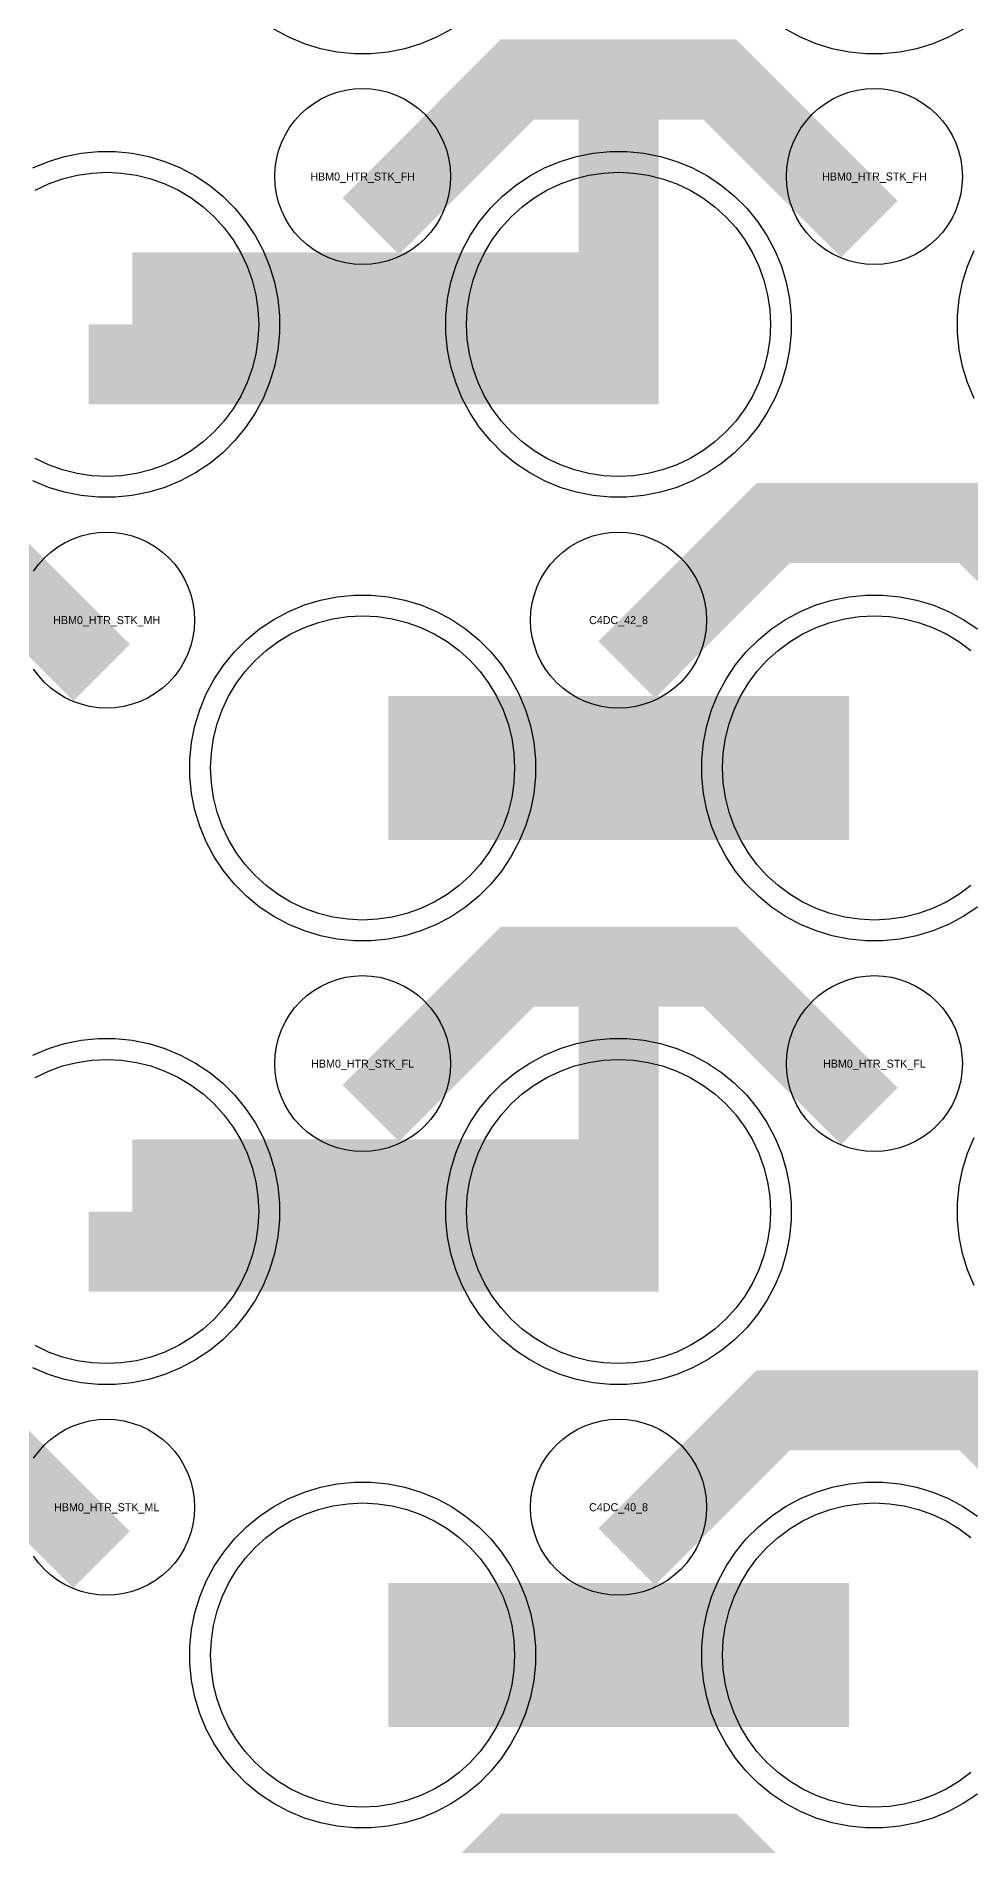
# Model space of a CAD drawing. Extents: x -11880 to 11880, y -14992 to 14992.
# Drawn here: x -9542 to -9250, y -9357 to -8791 of the extents above; entities that cross this region are included whole.
import ezdxf
from ezdxf.enums import TextEntityAlignment as Align

# ---------------------------------------------------------------- set-up
doc = ezdxf.new("R2010")
doc.units = 0
doc.header["$MEASUREMENT"] = 0
for name, color, linetype in [('GDS_775_DT_237', 138, 'CONTINUOUS'), ('RDL1_FS', 34, 'CONTINUOUS'), ('RDL_BS', 160, 'CONTINUOUS')]:
    doc.layers.add(name, color=color, linetype=linetype)

msp = doc.modelspace()

# ---------------------------------------------------------------- linework, layer by layer
at = {"layer": 'RDL1_FS'}
for points in [[(-9542.395, -8839.41), (-9538.181, -8837.418), (-9533.791, -8835.846), (-9529.268, -8834.714), (-9524.657, -8834.03), (-9520, -8833.801), (-9515.343, -8834.03), (-9510.732, -8834.714), (-9506.209, -8835.846), (-9501.819, -8837.418), (-9497.605, -8839.41), (-9493.605, -8841.808), (-9489.86, -8844.586), (-9486.406, -8847.716), (-9483.276, -8851.17), (-9480.498, -8854.915), (-9478.1, -8858.915), (-9476.108, -8863.129), (-9474.536, -8867.519), (-9473.404, -8872.042), (-9472.72, -8876.653), (-9472.491, -8881.31), (-9472.72, -8885.967), (-9473.404, -8890.578), (-9474.536, -8895.101), (-9476.108, -8899.491), (-9478.1, -8903.705), (-9480.498, -8907.705), (-9483.276, -8911.45), (-9486.406, -8914.904), (-9489.86, -8918.034), (-9493.605, -8920.812), (-9497.605, -8923.21), (-9501.819, -8925.202), (-9506.209, -8926.774), (-9510.732, -8927.906), (-9515.343, -8928.59), (-9520, -8928.819), (-9524.657, -8928.59), (-9529.268, -8927.906), (-9533.791, -8926.774), (-9538.181, -8925.202), (-9542.395, -8923.21)], [(-9249.86, -9056.599), (-9253.605, -9059.377), (-9257.605, -9061.775), (-9261.819, -9063.767), (-9266.209, -9065.339), (-9270.732, -9066.471), (-9275.343, -9067.155), (-9280, -9067.384), (-9284.657, -9067.155), (-9289.268, -9066.471), (-9293.791, -9065.339), (-9298.181, -9063.767), (-9302.395, -9061.775), (-9306.395, -9059.377), (-9310.14, -9056.599), (-9313.594, -9053.469), (-9316.724, -9050.015), (-9319.502, -9046.27), (-9321.9, -9042.27), (-9323.892, -9038.056), (-9325.464, -9033.666), (-9326.596, -9029.143), (-9327.28, -9024.532), (-9327.509, -9019.875), (-9327.28, -9015.218), (-9326.596, -9010.607), (-9325.464, -9006.084), (-9323.892, -9001.694), (-9321.9, -8997.48), (-9319.502, -8993.48), (-9316.724, -8989.735), (-9313.594, -8986.281), (-9310.14, -8983.151), (-9306.395, -8980.373), (-9302.395, -8977.975), (-9298.181, -8975.983), (-9293.791, -8974.411), (-9289.268, -8973.279), (-9284.657, -8972.595), (-9280, -8972.366), (-9275.343, -8972.595), (-9270.732, -8973.279), (-9266.209, -8974.411), (-9261.819, -8975.983), (-9257.605, -8977.975), (-9253.605, -8980.373), (-9249.86, -8983.151)], [(-9542.395, -9116.535), (-9538.181, -9114.543), (-9533.791, -9112.971), (-9529.268, -9111.839), (-9524.657, -9111.155), (-9520, -9110.926), (-9515.343, -9111.155), (-9510.732, -9111.839), (-9506.209, -9112.971), (-9501.819, -9114.543), (-9497.605, -9116.535), (-9493.605, -9118.933), (-9489.86, -9121.711), (-9486.406, -9124.841), (-9483.276, -9128.295), (-9480.498, -9132.04), (-9478.1, -9136.04), (-9476.108, -9140.254), (-9474.536, -9144.644), (-9473.404, -9149.167), (-9472.72, -9153.778), (-9472.491, -9158.435), (-9472.72, -9163.092), (-9473.404, -9167.703), (-9474.536, -9172.226), (-9476.108, -9176.616), (-9478.1, -9180.83), (-9480.498, -9184.83), (-9483.276, -9188.575), (-9486.406, -9192.029), (-9489.86, -9195.159), (-9493.605, -9197.937), (-9497.605, -9200.335), (-9501.819, -9202.327), (-9506.209, -9203.899), (-9510.732, -9205.031), (-9515.343, -9205.715), (-9520, -9205.944), (-9524.657, -9205.715), (-9529.268, -9205.031), (-9533.791, -9203.899), (-9538.181, -9202.327), (-9542.395, -9200.335)], [(-9249.86, -9333.724), (-9253.605, -9336.502), (-9257.605, -9338.9), (-9261.819, -9340.892), (-9266.209, -9342.464), (-9270.732, -9343.596), (-9275.343, -9344.28), (-9280, -9344.509), (-9284.657, -9344.28), (-9289.268, -9343.596), (-9293.791, -9342.464), (-9298.181, -9340.892), (-9302.395, -9338.9), (-9306.395, -9336.502), (-9310.14, -9333.724), (-9313.594, -9330.594), (-9316.724, -9327.14), (-9319.502, -9323.395), (-9321.9, -9319.395), (-9323.892, -9315.181), (-9325.464, -9310.791), (-9326.596, -9306.268), (-9327.28, -9301.657), (-9327.509, -9297), (-9327.28, -9292.343), (-9326.596, -9287.732), (-9325.464, -9283.209), (-9323.892, -9278.819), (-9321.9, -9274.605), (-9319.502, -9270.605), (-9316.724, -9266.86), (-9313.594, -9263.406), (-9310.14, -9260.276), (-9306.395, -9257.498), (-9302.395, -9255.1), (-9298.181, -9253.108), (-9293.791, -9251.536), (-9289.268, -9250.404), (-9284.657, -9249.72), (-9280, -9249.491), (-9275.343, -9249.72), (-9270.732, -9250.404), (-9266.209, -9251.536), (-9261.819, -9253.108), (-9257.605, -9255.1), (-9253.605, -9257.498), (-9249.86, -9260.276)]]:
    msp.add_lwpolyline(points, dxfattribs=at)
for points in [[(-9360, -8928.819), (-9364.657, -8928.59), (-9369.268, -8927.906), (-9373.791, -8926.774), (-9378.181, -8925.202), (-9382.395, -8923.21), (-9386.395, -8920.812), (-9390.14, -8918.034), (-9393.594, -8914.904), (-9396.724, -8911.45), (-9399.502, -8907.705), (-9401.9, -8903.705), (-9403.892, -8899.491), (-9405.464, -8895.101), (-9406.596, -8890.578), (-9407.28, -8885.967), (-9407.509, -8881.31), (-9407.28, -8876.653), (-9406.596, -8872.042), (-9405.464, -8867.519), (-9403.892, -8863.129), (-9401.9, -8858.915), (-9399.502, -8854.915), (-9396.724, -8851.17), (-9393.594, -8847.716), (-9390.14, -8844.586), (-9386.395, -8841.808), (-9382.395, -8839.41), (-9378.181, -8837.418), (-9373.791, -8835.846), (-9369.268, -8834.714), (-9364.657, -8834.03), (-9360, -8833.801), (-9355.343, -8834.03), (-9350.732, -8834.714), (-9346.209, -8835.846), (-9341.819, -8837.418), (-9337.605, -8839.41), (-9333.605, -8841.808), (-9329.86, -8844.586), (-9326.406, -8847.716), (-9323.276, -8851.17), (-9320.498, -8854.915), (-9318.1, -8858.915), (-9316.108, -8863.129), (-9314.536, -8867.519), (-9313.404, -8872.042), (-9312.72, -8876.653), (-9312.491, -8881.31), (-9312.72, -8885.967), (-9313.404, -8890.578), (-9314.536, -8895.101), (-9316.108, -8899.491), (-9318.1, -8903.705), (-9320.498, -8907.705), (-9323.276, -8911.45), (-9326.406, -8914.904), (-9329.86, -8918.034), (-9333.605, -8920.812), (-9337.605, -8923.21), (-9341.819, -8925.202), (-9346.209, -8926.774), (-9350.732, -8927.906), (-9355.343, -8928.59)], [(-9440, -9067.384), (-9444.657, -9067.155), (-9449.268, -9066.471), (-9453.791, -9065.339), (-9458.181, -9063.767), (-9462.395, -9061.775), (-9466.395, -9059.377), (-9470.14, -9056.599), (-9473.594, -9053.469), (-9476.724, -9050.015), (-9479.502, -9046.27), (-9481.9, -9042.27), (-9483.892, -9038.056), (-9485.464, -9033.666), (-9486.596, -9029.143), (-9487.28, -9024.532), (-9487.509, -9019.875), (-9487.28, -9015.218), (-9486.596, -9010.607), (-9485.464, -9006.084), (-9483.892, -9001.694), (-9481.9, -8997.48), (-9479.502, -8993.48), (-9476.724, -8989.735), (-9473.594, -8986.281), (-9470.14, -8983.151), (-9466.395, -8980.373), (-9462.395, -8977.975), (-9458.181, -8975.983), (-9453.791, -8974.411), (-9449.268, -8973.279), (-9444.657, -8972.595), (-9440, -8972.366), (-9435.343, -8972.595), (-9430.732, -8973.279), (-9426.209, -8974.411), (-9421.819, -8975.983), (-9417.605, -8977.975), (-9413.605, -8980.373), (-9409.86, -8983.151), (-9406.406, -8986.281), (-9403.276, -8989.735), (-9400.498, -8993.48), (-9398.1, -8997.48), (-9396.108, -9001.694), (-9394.536, -9006.084), (-9393.404, -9010.607), (-9392.72, -9015.218), (-9392.491, -9019.875), (-9392.72, -9024.532), (-9393.404, -9029.143), (-9394.536, -9033.666), (-9396.108, -9038.056), (-9398.1, -9042.27), (-9400.498, -9046.27), (-9403.276, -9050.015), (-9406.406, -9053.469), (-9409.86, -9056.599), (-9413.605, -9059.377), (-9417.605, -9061.775), (-9421.819, -9063.767), (-9426.209, -9065.339), (-9430.732, -9066.471), (-9435.343, -9067.155)], [(-9360, -9205.944), (-9364.657, -9205.715), (-9369.268, -9205.031), (-9373.791, -9203.899), (-9378.181, -9202.327), (-9382.395, -9200.335), (-9386.395, -9197.937), (-9390.14, -9195.159), (-9393.594, -9192.029), (-9396.724, -9188.575), (-9399.502, -9184.83), (-9401.9, -9180.83), (-9403.892, -9176.616), (-9405.464, -9172.226), (-9406.596, -9167.703), (-9407.28, -9163.092), (-9407.509, -9158.435), (-9407.28, -9153.778), (-9406.596, -9149.167), (-9405.464, -9144.644), (-9403.892, -9140.254), (-9401.9, -9136.04), (-9399.502, -9132.04), (-9396.724, -9128.295), (-9393.594, -9124.841), (-9390.14, -9121.711), (-9386.395, -9118.933), (-9382.395, -9116.535), (-9378.181, -9114.543), (-9373.791, -9112.971), (-9369.268, -9111.839), (-9364.657, -9111.155), (-9360, -9110.926), (-9355.343, -9111.155), (-9350.732, -9111.839), (-9346.209, -9112.971), (-9341.819, -9114.543), (-9337.605, -9116.535), (-9333.605, -9118.933), (-9329.86, -9121.711), (-9326.406, -9124.841), (-9323.276, -9128.295), (-9320.498, -9132.04), (-9318.1, -9136.04), (-9316.108, -9140.254), (-9314.536, -9144.644), (-9313.404, -9149.167), (-9312.72, -9153.778), (-9312.491, -9158.435), (-9312.72, -9163.092), (-9313.404, -9167.703), (-9314.536, -9172.226), (-9316.108, -9176.616), (-9318.1, -9180.83), (-9320.498, -9184.83), (-9323.276, -9188.575), (-9326.406, -9192.029), (-9329.86, -9195.159), (-9333.605, -9197.937), (-9337.605, -9200.335), (-9341.819, -9202.327), (-9346.209, -9203.899), (-9350.732, -9205.031), (-9355.343, -9205.715)], [(-9440, -9344.509), (-9444.657, -9344.28), (-9449.268, -9343.596), (-9453.791, -9342.464), (-9458.181, -9340.892), (-9462.395, -9338.9), (-9466.395, -9336.502), (-9470.14, -9333.724), (-9473.594, -9330.594), (-9476.724, -9327.14), (-9479.502, -9323.395), (-9481.9, -9319.395), (-9483.892, -9315.181), (-9485.464, -9310.791), (-9486.596, -9306.268), (-9487.28, -9301.657), (-9487.509, -9297), (-9487.28, -9292.343), (-9486.596, -9287.732), (-9485.464, -9283.209), (-9483.892, -9278.819), (-9481.9, -9274.605), (-9479.502, -9270.605), (-9476.724, -9266.86), (-9473.594, -9263.406), (-9470.14, -9260.276), (-9466.395, -9257.498), (-9462.395, -9255.1), (-9458.181, -9253.108), (-9453.791, -9251.536), (-9449.268, -9250.404), (-9444.657, -9249.72), (-9440, -9249.491), (-9435.343, -9249.72), (-9430.732, -9250.404), (-9426.209, -9251.536), (-9421.819, -9253.108), (-9417.605, -9255.1), (-9413.605, -9257.498), (-9409.86, -9260.276), (-9406.406, -9263.406), (-9403.276, -9266.86), (-9400.498, -9270.605), (-9398.1, -9274.605), (-9396.108, -9278.819), (-9394.536, -9283.209), (-9393.404, -9287.732), (-9392.72, -9292.343), (-9392.491, -9297), (-9392.72, -9301.657), (-9393.404, -9306.268), (-9394.536, -9310.791), (-9396.108, -9315.181), (-9398.1, -9319.395), (-9400.498, -9323.395), (-9403.276, -9327.14), (-9406.406, -9330.594), (-9409.86, -9333.724), (-9413.605, -9336.502), (-9417.605, -9338.9), (-9421.819, -9340.892), (-9426.209, -9342.464), (-9430.732, -9343.596), (-9435.343, -9344.28)]]:
    msp.add_lwpolyline(points, close=True, dxfattribs=at)
for points in [[(-9511.998, -8881.31, 45, 45, 0), (-9439.998, -8881.31, 45, 45, 0)], [(-9439.998, -8881.31, 45, 45, 0), (-9367.998, -8881.31, 45, 45, 0)], [(-9431.998, -9019.875, 45, 45, 0), (-9359.998, -9019.875, 45, 45, 0)], [(-9359.998, -9019.875, 45, 45, 0), (-9287.998, -9019.875, 45, 45, 0)], [(-9511.998, -9158.435, 45, 45, 0), (-9439.998, -9158.435, 45, 45, 0)], [(-9439.998, -9158.435, 45, 45, 0), (-9367.998, -9158.435, 45, 45, 0)], [(-9431.998, -9297, 45, 45, 0), (-9359.998, -9297, 45, 45, 0)], [(-9359.998, -9297, 45, 45, 0), (-9287.998, -9297, 45, 45, 0)]]:
    msp.add_lwpolyline(points, format="xyseb", dxfattribs=at)
at = {"layer": 'RDL_BS'}
for points in [[(-9360, -8906.31, 25, 25, 0), (-9360, -8792.309, 25, 25, 0)], [(-9437.438, -8850.624, 25, 25, 0), (-9391.623, -8804.809, 25, 25, 0), (-9358.07, -8804.809, 25, 25, 0)], [(-9281.599, -8851.523, 25, 25, 0), (-9328.313, -8804.809, 25, 25, 0), (-9358.071, -8804.809, 25, 25, 0)], [(-9525.603, -8893.81, 25, 25, 0), (-9347.5, -8893.81, 25, 25, 0)], [(-9521.599, -8990.088, 25, 25, 0), (-9568.313, -8943.374, 25, 25, 0), (-9598.071, -8943.374, 25, 25, 0)], [(-9357.438, -8989.189, 25, 25, 0), (-9311.623, -8943.374, 25, 25, 0), (-9278.07, -8943.374, 25, 25, 0)], [(-9201.599, -8990.088, 25, 25, 0), (-9248.313, -8943.374, 25, 25, 0), (-9278.071, -8943.374, 25, 25, 0)], [(-9360, -9183.435, 25, 25, 0), (-9360, -9069.434, 25, 25, 0)], [(-9437.438, -9127.749, 25, 25, 0), (-9391.623, -9081.934, 25, 25, 0), (-9358.07, -9081.934, 25, 25, 0)], [(-9281.599, -9128.648, 25, 25, 0), (-9328.313, -9081.934, 25, 25, 0), (-9358.071, -9081.934, 25, 25, 0)], [(-9525.603, -9170.935, 25, 25, 0), (-9347.5, -9170.935, 25, 25, 0)], [(-9521.599, -9267.213, 25, 25, 0), (-9568.313, -9220.499, 25, 25, 0), (-9598.071, -9220.499, 25, 25, 0)], [(-9357.438, -9266.314, 25, 25, 0), (-9311.623, -9220.499, 25, 25, 0), (-9278.07, -9220.499, 25, 25, 0)], [(-9201.599, -9267.213, 25, 25, 0), (-9248.313, -9220.499, 25, 25, 0), (-9278.071, -9220.499, 25, 25, 0)], [(-9437.438, -9404.879, 25, 25, 0), (-9391.623, -9359.064, 25, 25, 0), (-9358.07, -9359.064, 25, 25, 0)], [(-9281.599, -9405.778, 25, 25, 0), (-9328.313, -9359.064, 25, 25, 0), (-9358.071, -9359.064, 25, 25, 0)]]:
    msp.add_lwpolyline(points, format="xyseb", dxfattribs=at)
at = {"layer": 'RDL_BS', "color": 240, "true_color": 0xed1f24}
for points in [[(-9412.223, -8789.128), (-9416.885, -8791.62), (-9421.795, -8793.651), (-9426.835, -8795.182), (-9432.062, -8796.228), (-9437.356, -8796.745), (-9442.644, -8796.745), (-9447.938, -8796.228), (-9453.165, -8795.182), (-9458.205, -8793.651), (-9463.115, -8791.62), (-9467.777, -8789.128)], [(-9252.223, -8789.128), (-9256.885, -8791.62), (-9261.795, -8793.651), (-9266.835, -8795.182), (-9272.062, -8796.228), (-9277.356, -8796.745), (-9282.644, -8796.745), (-9287.938, -8796.228), (-9293.165, -8795.182), (-9298.205, -8793.651), (-9303.115, -8791.62), (-9307.777, -8789.128)], [(-9248.875, -8904.425), (-9250.906, -8899.515), (-9252.437, -8894.475), (-9253.483, -8889.248), (-9254, -8883.954), (-9254, -8878.666), (-9253.483, -8873.372), (-9252.437, -8868.145), (-9250.906, -8863.105), (-9248.875, -8858.195)], [(-9248.875, -9181.55), (-9250.906, -9176.64), (-9252.437, -9171.6), (-9253.483, -9166.373), (-9254, -9161.079), (-9254, -9155.791), (-9253.483, -9150.497), (-9252.437, -9145.27), (-9250.906, -9140.23), (-9248.875, -9135.32)]]:
    msp.add_lwpolyline(points, dxfattribs=at)
at = {"layer": 'RDL_BS'}
for points in [[(-9440, -8862.616), (-9442.693, -8862.484), (-9445.365, -8862.088), (-9447.984, -8861.431), (-9450.519, -8860.524), (-9452.956, -8859.372), (-9455.28, -8857.979), (-9457.443, -8856.376), (-9459.442, -8854.564), (-9461.254, -8852.565), (-9462.857, -8850.402), (-9464.25, -8848.078), (-9465.402, -8845.641), (-9466.309, -8843.106), (-9466.966, -8840.487), (-9467.362, -8837.815), (-9467.494, -8835.122), (-9467.362, -8832.429), (-9466.966, -8829.757), (-9466.309, -8827.138), (-9465.402, -8824.603), (-9464.25, -8822.166), (-9462.857, -8819.842), (-9461.254, -8817.679), (-9459.442, -8815.68), (-9457.443, -8813.868), (-9455.28, -8812.265), (-9452.956, -8810.872), (-9450.519, -8809.72), (-9447.984, -8808.813), (-9445.365, -8808.156), (-9442.693, -8807.76), (-9440, -8807.628), (-9437.307, -8807.76), (-9434.635, -8808.156), (-9432.016, -8808.813), (-9429.481, -8809.72), (-9427.044, -8810.872), (-9424.72, -8812.265), (-9422.557, -8813.868), (-9420.558, -8815.68), (-9418.746, -8817.679), (-9417.143, -8819.842), (-9415.75, -8822.166), (-9414.598, -8824.603), (-9413.691, -8827.138), (-9413.034, -8829.757), (-9412.638, -8832.429), (-9412.506, -8835.122), (-9412.638, -8837.815), (-9413.034, -8840.487), (-9413.691, -8843.106), (-9414.598, -8845.641), (-9415.75, -8848.078), (-9417.143, -8850.402), (-9418.746, -8852.565), (-9420.558, -8854.564), (-9422.557, -8856.376), (-9424.72, -8857.979), (-9427.044, -8859.372), (-9429.481, -8860.524), (-9432.016, -8861.431), (-9434.635, -8862.088), (-9437.307, -8862.484)], [(-9280, -8862.616), (-9282.693, -8862.484), (-9285.365, -8862.088), (-9287.984, -8861.431), (-9290.519, -8860.524), (-9292.956, -8859.372), (-9295.28, -8857.979), (-9297.443, -8856.376), (-9299.442, -8854.564), (-9301.254, -8852.565), (-9302.857, -8850.402), (-9304.25, -8848.078), (-9305.402, -8845.641), (-9306.309, -8843.106), (-9306.966, -8840.487), (-9307.362, -8837.815), (-9307.494, -8835.122), (-9307.362, -8832.429), (-9306.966, -8829.757), (-9306.309, -8827.138), (-9305.402, -8824.603), (-9304.25, -8822.166), (-9302.857, -8819.842), (-9301.254, -8817.679), (-9299.442, -8815.68), (-9297.443, -8813.868), (-9295.28, -8812.265), (-9292.956, -8810.872), (-9290.519, -8809.72), (-9287.984, -8808.813), (-9285.365, -8808.156), (-9282.693, -8807.76), (-9280, -8807.628), (-9277.307, -8807.76), (-9274.635, -8808.156), (-9272.016, -8808.813), (-9269.481, -8809.72), (-9267.044, -8810.872), (-9264.72, -8812.265), (-9262.557, -8813.868), (-9260.558, -8815.68), (-9258.746, -8817.679), (-9257.143, -8819.842), (-9255.75, -8822.166), (-9254.598, -8824.603), (-9253.691, -8827.138), (-9253.034, -8829.757), (-9252.638, -8832.429), (-9252.506, -8835.122), (-9252.638, -8837.815), (-9253.034, -8840.487), (-9253.691, -8843.106), (-9254.598, -8845.641), (-9255.75, -8848.078), (-9257.143, -8850.402), (-9258.746, -8852.565), (-9260.558, -8854.564), (-9262.557, -8856.376), (-9264.72, -8857.979), (-9267.044, -8859.372), (-9269.481, -8860.524), (-9272.016, -8861.431), (-9274.635, -8862.088), (-9277.307, -8862.484)], [(-9362.644, -8935.31), (-9367.938, -8934.793), (-9373.165, -8933.747), (-9378.205, -8932.216), (-9383.115, -8930.185), (-9387.777, -8927.693), (-9392.191, -8924.746), (-9396.292, -8921.384), (-9400.074, -8917.602), (-9403.436, -8913.501), (-9406.383, -8909.087), (-9408.875, -8904.425), (-9410.906, -8899.515), (-9412.437, -8894.475), (-9413.483, -8889.248), (-9414, -8883.954), (-9414, -8878.666), (-9413.483, -8873.372), (-9412.437, -8868.145), (-9410.906, -8863.105), (-9408.875, -8858.195), (-9406.383, -8853.533), (-9403.436, -8849.119), (-9400.074, -8845.018), (-9396.292, -8841.236), (-9392.191, -8837.874), (-9387.777, -8834.927), (-9383.115, -8832.435), (-9378.205, -8830.404), (-9373.165, -8828.873), (-9367.938, -8827.827), (-9362.644, -8827.31), (-9357.356, -8827.31), (-9352.062, -8827.827), (-9346.835, -8828.873), (-9341.795, -8830.404), (-9336.885, -8832.435), (-9332.223, -8834.927), (-9327.809, -8837.874), (-9323.708, -8841.236), (-9319.926, -8845.018), (-9316.564, -8849.119), (-9313.617, -8853.533), (-9311.125, -8858.195), (-9309.094, -8863.105), (-9307.563, -8868.145), (-9306.517, -8873.372), (-9306, -8878.666), (-9306, -8883.954), (-9306.517, -8889.248), (-9307.563, -8894.475), (-9309.094, -8899.515), (-9311.125, -8904.425), (-9313.617, -8909.087), (-9316.564, -8913.501), (-9319.926, -8917.602), (-9323.708, -8921.384), (-9327.809, -8924.746), (-9332.223, -8927.693), (-9336.885, -8930.185), (-9341.795, -8932.216), (-9346.835, -8933.747), (-9352.062, -8934.793), (-9357.356, -8935.31)], [(-9360, -9001.181), (-9362.693, -9001.049), (-9365.365, -9000.653), (-9367.984, -8999.996), (-9370.519, -8999.089), (-9372.956, -8997.937), (-9375.28, -8996.544), (-9377.443, -8994.941), (-9379.442, -8993.129), (-9381.254, -8991.13), (-9382.857, -8988.967), (-9384.25, -8986.643), (-9385.402, -8984.206), (-9386.309, -8981.671), (-9386.966, -8979.052), (-9387.362, -8976.38), (-9387.494, -8973.687), (-9387.362, -8970.994), (-9386.966, -8968.322), (-9386.309, -8965.703), (-9385.402, -8963.168), (-9384.25, -8960.731), (-9382.857, -8958.407), (-9381.254, -8956.244), (-9379.442, -8954.245), (-9377.443, -8952.433), (-9375.28, -8950.83), (-9372.956, -8949.437), (-9370.519, -8948.285), (-9367.984, -8947.378), (-9365.365, -8946.721), (-9362.693, -8946.325), (-9360, -8946.193), (-9357.307, -8946.325), (-9354.635, -8946.721), (-9352.016, -8947.378), (-9349.481, -8948.285), (-9347.044, -8949.437), (-9344.72, -8950.83), (-9342.557, -8952.433), (-9340.558, -8954.245), (-9338.746, -8956.244), (-9337.143, -8958.407), (-9335.75, -8960.731), (-9334.598, -8963.168), (-9333.691, -8965.703), (-9333.034, -8968.322), (-9332.638, -8970.994), (-9332.506, -8973.687), (-9332.638, -8976.38), (-9333.034, -8979.052), (-9333.691, -8981.671), (-9334.598, -8984.206), (-9335.75, -8986.643), (-9337.143, -8988.967), (-9338.746, -8991.13), (-9340.558, -8993.129), (-9342.557, -8994.941), (-9344.72, -8996.544), (-9347.044, -8997.937), (-9349.481, -8999.089), (-9352.016, -8999.996), (-9354.635, -9000.653), (-9357.307, -9001.049)], [(-9442.644, -9073.875), (-9447.938, -9073.358), (-9453.165, -9072.312), (-9458.205, -9070.781), (-9463.115, -9068.75), (-9467.777, -9066.258), (-9472.191, -9063.311), (-9476.292, -9059.949), (-9480.074, -9056.167), (-9483.436, -9052.066), (-9486.383, -9047.652), (-9488.875, -9042.99), (-9490.906, -9038.08), (-9492.437, -9033.04), (-9493.483, -9027.813), (-9494, -9022.519), (-9494, -9017.231), (-9493.483, -9011.937), (-9492.437, -9006.71), (-9490.906, -9001.67), (-9488.875, -8996.76), (-9486.383, -8992.098), (-9483.436, -8987.684), (-9480.074, -8983.583), (-9476.292, -8979.801), (-9472.191, -8976.439), (-9467.777, -8973.492), (-9463.115, -8971), (-9458.205, -8968.969), (-9453.165, -8967.438), (-9447.938, -8966.392), (-9442.644, -8965.875), (-9437.356, -8965.875), (-9432.062, -8966.392), (-9426.835, -8967.438), (-9421.795, -8968.969), (-9416.885, -8971), (-9412.223, -8973.492), (-9407.809, -8976.439), (-9403.708, -8979.801), (-9399.926, -8983.583), (-9396.564, -8987.684), (-9393.617, -8992.098), (-9391.125, -8996.76), (-9389.094, -9001.67), (-9387.563, -9006.71), (-9386.517, -9011.937), (-9386, -9017.231), (-9386, -9022.519), (-9386.517, -9027.813), (-9387.563, -9033.04), (-9389.094, -9038.08), (-9391.125, -9042.99), (-9393.617, -9047.652), (-9396.564, -9052.066), (-9399.926, -9056.167), (-9403.708, -9059.949), (-9407.809, -9063.311), (-9412.223, -9066.258), (-9416.885, -9068.75), (-9421.795, -9070.781), (-9426.835, -9072.312), (-9432.062, -9073.358), (-9437.356, -9073.875)], [(-9440, -9139.741), (-9442.693, -9139.609), (-9445.365, -9139.213), (-9447.984, -9138.556), (-9450.519, -9137.649), (-9452.956, -9136.497), (-9455.28, -9135.104), (-9457.443, -9133.501), (-9459.442, -9131.689), (-9461.254, -9129.69), (-9462.857, -9127.527), (-9464.25, -9125.203), (-9465.402, -9122.766), (-9466.309, -9120.231), (-9466.966, -9117.612), (-9467.362, -9114.94), (-9467.494, -9112.247), (-9467.362, -9109.554), (-9466.966, -9106.882), (-9466.309, -9104.263), (-9465.402, -9101.728), (-9464.25, -9099.291), (-9462.857, -9096.967), (-9461.254, -9094.804), (-9459.442, -9092.805), (-9457.443, -9090.993), (-9455.28, -9089.39), (-9452.956, -9087.997), (-9450.519, -9086.845), (-9447.984, -9085.938), (-9445.365, -9085.281), (-9442.693, -9084.885), (-9440, -9084.753), (-9437.307, -9084.885), (-9434.635, -9085.281), (-9432.016, -9085.938), (-9429.481, -9086.845), (-9427.044, -9087.997), (-9424.72, -9089.39), (-9422.557, -9090.993), (-9420.558, -9092.805), (-9418.746, -9094.804), (-9417.143, -9096.967), (-9415.75, -9099.291), (-9414.598, -9101.728), (-9413.691, -9104.263), (-9413.034, -9106.882), (-9412.638, -9109.554), (-9412.506, -9112.247), (-9412.638, -9114.94), (-9413.034, -9117.612), (-9413.691, -9120.231), (-9414.598, -9122.766), (-9415.75, -9125.203), (-9417.143, -9127.527), (-9418.746, -9129.69), (-9420.558, -9131.689), (-9422.557, -9133.501), (-9424.72, -9135.104), (-9427.044, -9136.497), (-9429.481, -9137.649), (-9432.016, -9138.556), (-9434.635, -9139.213), (-9437.307, -9139.609)], [(-9280, -9139.741), (-9282.693, -9139.609), (-9285.365, -9139.213), (-9287.984, -9138.556), (-9290.519, -9137.649), (-9292.956, -9136.497), (-9295.28, -9135.104), (-9297.443, -9133.501), (-9299.442, -9131.689), (-9301.254, -9129.69), (-9302.857, -9127.527), (-9304.25, -9125.203), (-9305.402, -9122.766), (-9306.309, -9120.231), (-9306.966, -9117.612), (-9307.362, -9114.94), (-9307.494, -9112.247), (-9307.362, -9109.554), (-9306.966, -9106.882), (-9306.309, -9104.263), (-9305.402, -9101.728), (-9304.25, -9099.291), (-9302.857, -9096.967), (-9301.254, -9094.804), (-9299.442, -9092.805), (-9297.443, -9090.993), (-9295.28, -9089.39), (-9292.956, -9087.997), (-9290.519, -9086.845), (-9287.984, -9085.938), (-9285.365, -9085.281), (-9282.693, -9084.885), (-9280, -9084.753), (-9277.307, -9084.885), (-9274.635, -9085.281), (-9272.016, -9085.938), (-9269.481, -9086.845), (-9267.044, -9087.997), (-9264.72, -9089.39), (-9262.557, -9090.993), (-9260.558, -9092.805), (-9258.746, -9094.804), (-9257.143, -9096.967), (-9255.75, -9099.291), (-9254.598, -9101.728), (-9253.691, -9104.263), (-9253.034, -9106.882), (-9252.638, -9109.554), (-9252.506, -9112.247), (-9252.638, -9114.94), (-9253.034, -9117.612), (-9253.691, -9120.231), (-9254.598, -9122.766), (-9255.75, -9125.203), (-9257.143, -9127.527), (-9258.746, -9129.69), (-9260.558, -9131.689), (-9262.557, -9133.501), (-9264.72, -9135.104), (-9267.044, -9136.497), (-9269.481, -9137.649), (-9272.016, -9138.556), (-9274.635, -9139.213), (-9277.307, -9139.609)], [(-9362.644, -9212.435), (-9367.938, -9211.918), (-9373.165, -9210.872), (-9378.205, -9209.341), (-9383.115, -9207.31), (-9387.777, -9204.818), (-9392.191, -9201.871), (-9396.292, -9198.509), (-9400.074, -9194.727), (-9403.436, -9190.626), (-9406.383, -9186.212), (-9408.875, -9181.55), (-9410.906, -9176.64), (-9412.437, -9171.6), (-9413.483, -9166.373), (-9414, -9161.079), (-9414, -9155.791), (-9413.483, -9150.497), (-9412.437, -9145.27), (-9410.906, -9140.23), (-9408.875, -9135.32), (-9406.383, -9130.658), (-9403.436, -9126.244), (-9400.074, -9122.143), (-9396.292, -9118.361), (-9392.191, -9114.999), (-9387.777, -9112.052), (-9383.115, -9109.56), (-9378.205, -9107.529), (-9373.165, -9105.998), (-9367.938, -9104.952), (-9362.644, -9104.435), (-9357.356, -9104.435), (-9352.062, -9104.952), (-9346.835, -9105.998), (-9341.795, -9107.529), (-9336.885, -9109.56), (-9332.223, -9112.052), (-9327.809, -9114.999), (-9323.708, -9118.361), (-9319.926, -9122.143), (-9316.564, -9126.244), (-9313.617, -9130.658), (-9311.125, -9135.32), (-9309.094, -9140.23), (-9307.563, -9145.27), (-9306.517, -9150.497), (-9306, -9155.791), (-9306, -9161.079), (-9306.517, -9166.373), (-9307.563, -9171.6), (-9309.094, -9176.64), (-9311.125, -9181.55), (-9313.617, -9186.212), (-9316.564, -9190.626), (-9319.926, -9194.727), (-9323.708, -9198.509), (-9327.809, -9201.871), (-9332.223, -9204.818), (-9336.885, -9207.31), (-9341.795, -9209.341), (-9346.835, -9210.872), (-9352.062, -9211.918), (-9357.356, -9212.435)], [(-9360, -9278.306), (-9362.693, -9278.174), (-9365.365, -9277.778), (-9367.984, -9277.121), (-9370.519, -9276.214), (-9372.956, -9275.062), (-9375.28, -9273.669), (-9377.443, -9272.066), (-9379.442, -9270.254), (-9381.254, -9268.255), (-9382.857, -9266.092), (-9384.25, -9263.768), (-9385.402, -9261.331), (-9386.309, -9258.796), (-9386.966, -9256.177), (-9387.362, -9253.505), (-9387.494, -9250.812), (-9387.362, -9248.119), (-9386.966, -9245.447), (-9386.309, -9242.828), (-9385.402, -9240.293), (-9384.25, -9237.856), (-9382.857, -9235.532), (-9381.254, -9233.369), (-9379.442, -9231.37), (-9377.443, -9229.558), (-9375.28, -9227.955), (-9372.956, -9226.562), (-9370.519, -9225.41), (-9367.984, -9224.503), (-9365.365, -9223.846), (-9362.693, -9223.45), (-9360, -9223.318), (-9357.307, -9223.45), (-9354.635, -9223.846), (-9352.016, -9224.503), (-9349.481, -9225.41), (-9347.044, -9226.562), (-9344.72, -9227.955), (-9342.557, -9229.558), (-9340.558, -9231.37), (-9338.746, -9233.369), (-9337.143, -9235.532), (-9335.75, -9237.856), (-9334.598, -9240.293), (-9333.691, -9242.828), (-9333.034, -9245.447), (-9332.638, -9248.119), (-9332.506, -9250.812), (-9332.638, -9253.505), (-9333.034, -9256.177), (-9333.691, -9258.796), (-9334.598, -9261.331), (-9335.75, -9263.768), (-9337.143, -9266.092), (-9338.746, -9268.255), (-9340.558, -9270.254), (-9342.557, -9272.066), (-9344.72, -9273.669), (-9347.044, -9275.062), (-9349.481, -9276.214), (-9352.016, -9277.121), (-9354.635, -9277.778), (-9357.307, -9278.174)], [(-9442.644, -9351), (-9447.938, -9350.483), (-9453.165, -9349.437), (-9458.205, -9347.906), (-9463.115, -9345.875), (-9467.777, -9343.383), (-9472.191, -9340.436), (-9476.292, -9337.074), (-9480.074, -9333.292), (-9483.436, -9329.191), (-9486.383, -9324.777), (-9488.875, -9320.115), (-9490.906, -9315.205), (-9492.437, -9310.165), (-9493.483, -9304.938), (-9494, -9299.644), (-9494, -9294.356), (-9493.483, -9289.062), (-9492.437, -9283.835), (-9490.906, -9278.795), (-9488.875, -9273.885), (-9486.383, -9269.223), (-9483.436, -9264.809), (-9480.074, -9260.708), (-9476.292, -9256.926), (-9472.191, -9253.564), (-9467.777, -9250.617), (-9463.115, -9248.125), (-9458.205, -9246.094), (-9453.165, -9244.563), (-9447.938, -9243.517), (-9442.644, -9243), (-9437.356, -9243), (-9432.062, -9243.517), (-9426.835, -9244.563), (-9421.795, -9246.094), (-9416.885, -9248.125), (-9412.223, -9250.617), (-9407.809, -9253.564), (-9403.708, -9256.926), (-9399.926, -9260.708), (-9396.564, -9264.809), (-9393.617, -9269.223), (-9391.125, -9273.885), (-9389.094, -9278.795), (-9387.563, -9283.835), (-9386.517, -9289.062), (-9386, -9294.356), (-9386, -9299.644), (-9386.517, -9304.938), (-9387.563, -9310.165), (-9389.094, -9315.205), (-9391.125, -9320.115), (-9393.617, -9324.777), (-9396.564, -9329.191), (-9399.926, -9333.292), (-9403.708, -9337.074), (-9407.809, -9340.436), (-9412.223, -9343.383), (-9416.885, -9345.875), (-9421.795, -9347.906), (-9426.835, -9349.437), (-9432.062, -9350.483), (-9437.356, -9351)]]:
    msp.add_lwpolyline(points, close=True, dxfattribs=at)
for points in [[(-9543.115, -8832.435), (-9538.205, -8830.404), (-9533.165, -8828.873), (-9527.938, -8827.827), (-9522.644, -8827.31), (-9517.356, -8827.31), (-9512.062, -8827.827), (-9506.835, -8828.873), (-9501.795, -8830.404), (-9496.885, -8832.435), (-9492.223, -8834.927), (-9487.809, -8837.874), (-9483.708, -8841.236), (-9479.926, -8845.018), (-9476.564, -8849.119), (-9473.617, -8853.533), (-9471.125, -8858.195), (-9469.094, -8863.105), (-9467.563, -8868.145), (-9466.517, -8873.372), (-9466, -8878.666), (-9466, -8883.954), (-9466.517, -8889.248), (-9467.563, -8894.475), (-9469.094, -8899.515), (-9471.125, -8904.425), (-9473.617, -8909.087), (-9476.564, -8913.501), (-9479.926, -8917.602), (-9483.708, -8921.384), (-9487.809, -8924.746), (-9492.223, -8927.693), (-9496.885, -8930.185), (-9501.795, -8932.216), (-9506.835, -8933.747), (-9512.062, -8934.793), (-9517.356, -8935.31), (-9522.644, -8935.31), (-9527.938, -8934.793), (-9533.165, -8933.747), (-9538.205, -8932.216), (-9543.115, -8930.185)], [(-9542.857, -8958.407), (-9541.254, -8956.244), (-9539.442, -8954.245), (-9537.443, -8952.433), (-9535.28, -8950.83), (-9532.956, -8949.437), (-9530.519, -8948.285), (-9527.984, -8947.378), (-9525.365, -8946.721), (-9522.693, -8946.325), (-9520, -8946.193), (-9517.307, -8946.325), (-9514.635, -8946.721), (-9512.016, -8947.378), (-9509.481, -8948.285), (-9507.044, -8949.437), (-9504.72, -8950.83), (-9502.557, -8952.433), (-9500.558, -8954.245), (-9498.746, -8956.244), (-9497.143, -8958.407), (-9495.75, -8960.731), (-9494.598, -8963.168), (-9493.691, -8965.703), (-9493.034, -8968.322), (-9492.638, -8970.994), (-9492.506, -8973.687), (-9492.638, -8976.38), (-9493.034, -8979.052), (-9493.691, -8981.671), (-9494.598, -8984.206), (-9495.75, -8986.643), (-9497.143, -8988.967), (-9498.746, -8991.13), (-9500.558, -8993.129), (-9502.557, -8994.941), (-9504.72, -8996.544), (-9507.044, -8997.937), (-9509.481, -8999.089), (-9512.016, -8999.996), (-9514.635, -9000.653), (-9517.307, -9001.049), (-9520, -9001.181), (-9522.693, -9001.049), (-9525.365, -9000.653), (-9527.984, -8999.996), (-9530.519, -8999.089), (-9532.956, -8997.937), (-9535.28, -8996.544), (-9537.443, -8994.941), (-9539.442, -8993.129), (-9541.254, -8991.13), (-9542.857, -8988.967)], [(-9247.809, -9063.311), (-9252.223, -9066.258), (-9256.885, -9068.75), (-9261.795, -9070.781), (-9266.835, -9072.312), (-9272.062, -9073.358), (-9277.356, -9073.875), (-9282.644, -9073.875), (-9287.938, -9073.358), (-9293.165, -9072.312), (-9298.205, -9070.781), (-9303.115, -9068.75), (-9307.777, -9066.258), (-9312.191, -9063.311), (-9316.292, -9059.949), (-9320.074, -9056.167), (-9323.436, -9052.066), (-9326.383, -9047.652), (-9328.875, -9042.99), (-9330.906, -9038.08), (-9332.437, -9033.04), (-9333.483, -9027.813), (-9334, -9022.519), (-9334, -9017.231), (-9333.483, -9011.937), (-9332.437, -9006.71), (-9330.906, -9001.67), (-9328.875, -8996.76), (-9326.383, -8992.098), (-9323.436, -8987.684), (-9320.074, -8983.583), (-9316.292, -8979.801), (-9312.191, -8976.439), (-9307.777, -8973.492), (-9303.115, -8971), (-9298.205, -8968.969), (-9293.165, -8967.438), (-9287.938, -8966.392), (-9282.644, -8965.875), (-9277.356, -8965.875), (-9272.062, -8966.392), (-9266.835, -8967.438), (-9261.795, -8968.969), (-9256.885, -8971), (-9252.223, -8973.492), (-9247.809, -8976.439)], [(-9543.115, -9109.56), (-9538.205, -9107.529), (-9533.165, -9105.998), (-9527.938, -9104.952), (-9522.644, -9104.435), (-9517.356, -9104.435), (-9512.062, -9104.952), (-9506.835, -9105.998), (-9501.795, -9107.529), (-9496.885, -9109.56), (-9492.223, -9112.052), (-9487.809, -9114.999), (-9483.708, -9118.361), (-9479.926, -9122.143), (-9476.564, -9126.244), (-9473.617, -9130.658), (-9471.125, -9135.32), (-9469.094, -9140.23), (-9467.563, -9145.27), (-9466.517, -9150.497), (-9466, -9155.791), (-9466, -9161.079), (-9466.517, -9166.373), (-9467.563, -9171.6), (-9469.094, -9176.64), (-9471.125, -9181.55), (-9473.617, -9186.212), (-9476.564, -9190.626), (-9479.926, -9194.727), (-9483.708, -9198.509), (-9487.809, -9201.871), (-9492.223, -9204.818), (-9496.885, -9207.31), (-9501.795, -9209.341), (-9506.835, -9210.872), (-9512.062, -9211.918), (-9517.356, -9212.435), (-9522.644, -9212.435), (-9527.938, -9211.918), (-9533.165, -9210.872), (-9538.205, -9209.341), (-9543.115, -9207.31)], [(-9542.857, -9235.532), (-9541.254, -9233.369), (-9539.442, -9231.37), (-9537.443, -9229.558), (-9535.28, -9227.955), (-9532.956, -9226.562), (-9530.519, -9225.41), (-9527.984, -9224.503), (-9525.365, -9223.846), (-9522.693, -9223.45), (-9520, -9223.318), (-9517.307, -9223.45), (-9514.635, -9223.846), (-9512.016, -9224.503), (-9509.481, -9225.41), (-9507.044, -9226.562), (-9504.72, -9227.955), (-9502.557, -9229.558), (-9500.558, -9231.37), (-9498.746, -9233.369), (-9497.143, -9235.532), (-9495.75, -9237.856), (-9494.598, -9240.293), (-9493.691, -9242.828), (-9493.034, -9245.447), (-9492.638, -9248.119), (-9492.506, -9250.812), (-9492.638, -9253.505), (-9493.034, -9256.177), (-9493.691, -9258.796), (-9494.598, -9261.331), (-9495.75, -9263.768), (-9497.143, -9266.092), (-9498.746, -9268.255), (-9500.558, -9270.254), (-9502.557, -9272.066), (-9504.72, -9273.669), (-9507.044, -9275.062), (-9509.481, -9276.214), (-9512.016, -9277.121), (-9514.635, -9277.778), (-9517.307, -9278.174), (-9520, -9278.306), (-9522.693, -9278.174), (-9525.365, -9277.778), (-9527.984, -9277.121), (-9530.519, -9276.214), (-9532.956, -9275.062), (-9535.28, -9273.669), (-9537.443, -9272.066), (-9539.442, -9270.254), (-9541.254, -9268.255), (-9542.857, -9266.092)], [(-9247.809, -9340.436), (-9252.223, -9343.383), (-9256.885, -9345.875), (-9261.795, -9347.906), (-9266.835, -9349.437), (-9272.062, -9350.483), (-9277.356, -9351), (-9282.644, -9351), (-9287.938, -9350.483), (-9293.165, -9349.437), (-9298.205, -9347.906), (-9303.115, -9345.875), (-9307.777, -9343.383), (-9312.191, -9340.436), (-9316.292, -9337.074), (-9320.074, -9333.292), (-9323.436, -9329.191), (-9326.383, -9324.777), (-9328.875, -9320.115), (-9330.906, -9315.205), (-9332.437, -9310.165), (-9333.483, -9304.938), (-9334, -9299.644), (-9334, -9294.356), (-9333.483, -9289.062), (-9332.437, -9283.835), (-9330.906, -9278.795), (-9328.875, -9273.885), (-9326.383, -9269.223), (-9323.436, -9264.809), (-9320.074, -9260.708), (-9316.292, -9256.926), (-9312.191, -9253.564), (-9307.777, -9250.617), (-9303.115, -9248.125), (-9298.205, -9246.094), (-9293.165, -9244.563), (-9287.938, -9243.517), (-9282.644, -9243), (-9277.356, -9243), (-9272.062, -9243.517), (-9266.835, -9244.563), (-9261.795, -9246.094), (-9256.885, -9248.125), (-9252.223, -9250.617), (-9247.809, -9253.564)]]:
    msp.add_lwpolyline(points, dxfattribs=at)

# ---------------------------------------------------------------- texts
at = {"layer": 'GDS_775_DT_237'}
for s, p in [('HBM0_HTR_STK_FH', (-9440, -8835.122)), ('HBM0_HTR_STK_FH', (-9440, -8835.122)), ('HBM0_HTR_STK_FH', (-9280, -8835.122)), ('HBM0_HTR_STK_FH', (-9280, -8835.122)), ('HBM0_HTR_STK_MH', (-9520, -8973.687)), ('HBM0_HTR_STK_MH', (-9520, -8973.687)), ('C4DC_42_8', (-9360, -8973.687)), ('C4DC_42_8', (-9360, -8973.687)), ('HBM0_HTR_STK_FL', (-9440, -9112.247)), ('HBM0_HTR_STK_FL', (-9440, -9112.247)), ('HBM0_HTR_STK_FL', (-9280, -9112.247)), ('HBM0_HTR_STK_FL', (-9280, -9112.247)), ('HBM0_HTR_STK_ML', (-9520, -9250.812)), ('HBM0_HTR_STK_ML', (-9520, -9250.812)), ('C4DC_40_8', (-9360, -9250.812)), ('C4DC_40_8', (-9360, -9250.812))]:
    msp.add_text(s, height=2.5, dxfattribs=at).set_placement(p, align=Align.MIDDLE_CENTER)

doc.saveas('drawing.dxf')
